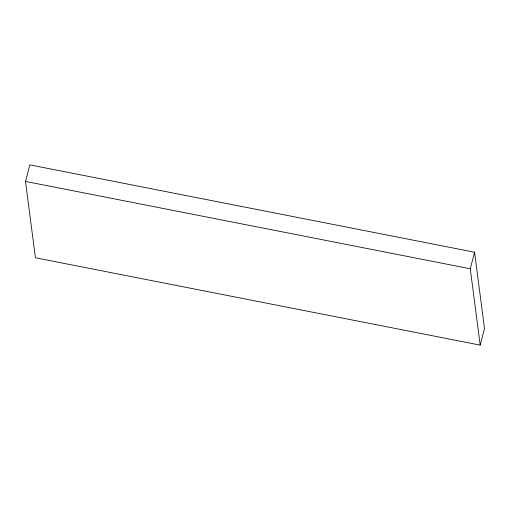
<?xml version="1.0" encoding="UTF-8"?>
<svg xmlns="http://www.w3.org/2000/svg" width="510" height="510" viewBox="0 0 510 510"><rect width="100%" height="100%" fill="white"/><g stroke="black" fill="none" stroke-linecap="round" stroke-linejoin="round"><path stroke-width="0.76" d="M25.5 181.426L29.816 164.877L474.581 252.22L484.5 328.574L480.184 345.123L35.419 257.779L25.5 181.426L470.265 268.77L480.184 345.123M470.265 268.77L474.581 252.22"/></g></svg>
